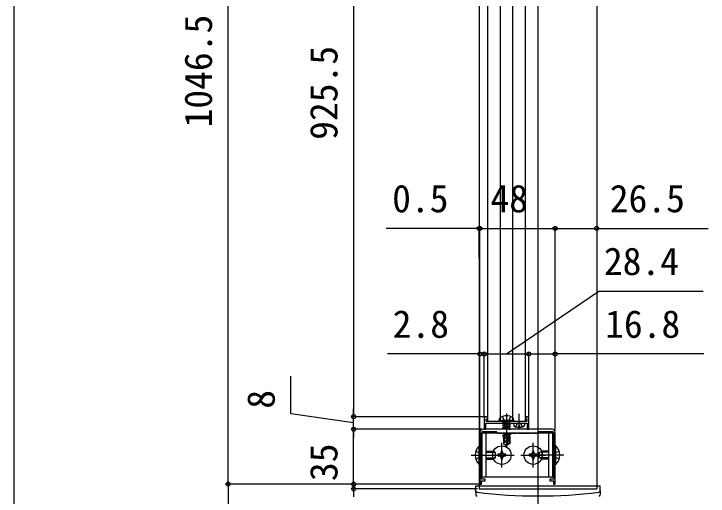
# Model space of a CAD drawing. Units: millimetres, scale not verified. Extents: x -1050 to 1050, y -1565 to 1555.
# Drawn here: x -1050 to -607.4, y 595.8 to 903.2 of the extents above; entities that cross this region are included whole.
import ezdxf
from ezdxf.enums import TextEntityAlignment as Align

# ---------------------------------------------------------------- set-up
doc = ezdxf.new("R2010")
doc.units = ezdxf.units.MM
doc.header["$LTSCALE"] = 8
for name, color, linetype in [('0-2_YKK_11', 7, 'Continuous'), ('0-4_YKK_12', 2, 'Continuous'), ('0-5_YKK_13', 4, 'Continuous'), ('0-7_YKK_D', 6, 'Continuous'), ('0-8_YKK_ZWAK', 7, 'Continuous')]:
    doc.layers.add(name, color=color, linetype=linetype)
doc.styles.add('ＭＳ ゴシック', font='')
doc.styles.get('ＭＳ ゴシック').set_extended_font_data('MS Gothic')

msp = doc.modelspace()

# ---------------------------------------------------------------- linework, layer by layer
at = {"layer": '0-2_YKK_11'}
msp.add_line((-706.92, 638.467), (-750.92, 638.467), dxfattribs=at)
for points in [[(-735.92, 643.467), (-748.92, 643.467), (-748.92, 644.967), (-748.12, 644.967), (-748.12, 645.967), (-748.62, 646.467)], [(-723.22, 646.467), (-723.72, 645.967), (-723.72, 644.967), (-722.92, 644.967), (-722.92, 643.467), (-735.92, 643.467)], [(-750.12, 644.967), (-750.12, 638.467), (-749.12, 638.467), (-749.12, 642.267), (-744.44, 642.267), (-744.18, 642.417), (-743.66, 642.417), (-743.4, 642.267), (-736.44, 642.267), (-736.18, 642.417), (-735.92, 642.567), (-735.66, 642.417), (-735.4, 642.267), (-728.44, 642.267), (-728.18, 642.417), (-727.66, 642.417), (-727.4, 642.267), (-722.72, 642.267), (-722.72, 638.467), (-721.72, 638.467), (-721.72, 644.967)], [(-752.92, 636.467), (-752.92, 603.467), (-751.82, 603.467), (-751.82, 605.467), (-749.52, 605.467), (-749.52, 606.567), (-751.82, 606.567), (-751.82, 636.067)], [(-750.82, 637.067), (-742.52, 637.067), (-741.42, 635.967), (-738.878, 635.967), (-738.695, 636.087), (-738.145, 636.087), (-737.962, 635.967), (-737.378, 635.967), (-737.195, 636.087), (-736.645, 636.087), (-736.462, 635.967), (-729.378, 635.967), (-729.195, 636.087), (-728.645, 636.087), (-728.462, 635.967), (-721.378, 635.967), (-721.195, 636.087), (-720.645, 636.087), (-720.462, 635.967), (-719.878, 635.967), (-719.695, 636.087), (-719.145, 636.087), (-718.962, 635.967), (-716.42, 635.967), (-715.32, 637.067), (-707.02, 637.067)], [(-706.02, 636.067), (-706.02, 606.567), (-708.32, 606.567), (-708.32, 605.467), (-706.02, 605.467), (-706.02, 603.467), (-704.92, 603.467), (-704.92, 636.467)]]:
    msp.add_lwpolyline(points, dxfattribs=at)
for centre, radius, start, end in [((-748.62, 644.967), 1.5, 90.00001, 179.99999), ((-723.22, 644.967), 1.5, 0.00024, 90.00022), ((-750.92, 636.467), 2, 89.99998, 180.00002), ((-706.92, 636.467), 2, 0, 89.99998), ((-750.82, 636.067), 1, 89.99998, 180.00002), ((-707.02, 636.067), 1, 0, 89.99998)]:
    msp.add_arc(centre, radius, start, end, dxfattribs=at)
at = {"layer": '0-4_YKK_12'}
for p, q in [((-715.92, 1174.038), (-715.92, 383.604)), ((-753.42, 1157.467), (-753.42, 627.867)), ((-678.42, 1157.467), (-678.42, 600.467)), ((-747.92, 643.467), (-747.92, 1079.467)), ((-739.755, 643.467), (-739.755, 1076.967)), ((-731.885, 643.467), (-731.885, 1077.1)), ((-723.92, 643.467), (-723.92, 1079.467)), ((-723.92, 643.467), (-747.92, 643.467)), ((-753.42, 616.067), (-753.42, 600.467)), ((-753.42, 600.467), (-678.42, 600.467))]:
    msp.add_line(p, q, dxfattribs=at)
at = {"layer": '0-5_YKK_13'}
for p, q in [((-735.92, 648.411), (-735.92, 627.338)), ((-727.914, 638.684), (-727.914, 648.331)), ((-740.524, 644.056), (-740.322, 645.203)), ((-731.316, 644.056), (-740.524, 644.056)), ((-740.524, 644.056), (-740.421, 643.467)), ((-731.419, 643.467), (-740.421, 643.467)), ((-738.392, 642.702), (-734.154, 643.408)), ((-734.154, 643.291), (-738.392, 642.585)), ((-738.392, 642.702), (-737.744, 643.076)), ((-738.392, 642.702), (-738.392, 642.585)), ((-738.392, 642.702), (-738.392, 642.585)), ((-738.392, 642.585), (-737.744, 642.211)), ((-738.392, 641.054), (-733.448, 641.878)), ((-733.448, 641.761), (-738.392, 640.937)), ((-734.154, 643.408), (-737.744, 643.076)), ((-737.744, 642.211), (-734.154, 643.291)), ((-737.744, 643.232), (-737.744, 643.076)), ((-734.096, 642.252), (-737.744, 641.428)), ((-737.744, 642.211), (-737.744, 641.428)), ((-734.154, 643.408), (-734.154, 643.291)), ((-734.096, 643.232), (-734.096, 642.252)), ((-733.448, 641.878), (-734.096, 642.252)), ((-733.448, 641.761), (-734.096, 641.387)), ((-733.448, 641.878), (-733.448, 641.761)), ((-731.316, 644.056), (-731.518, 645.203)), ((-731.316, 644.056), (-731.419, 643.467)), ((-731.414, 642.267), (-731.316, 641.148)), ((-731.414, 642.267), (-724.414, 642.267)), ((-724.414, 642.267), (-724.511, 641.148)), ((-738.392, 641.054), (-737.744, 641.428)), ((-738.392, 641.054), (-738.392, 640.937)), ((-738.392, 640.937), (-737.744, 640.563)), ((-738.392, 639.406), (-733.448, 640.23)), ((-733.448, 640.113), (-738.392, 639.289)), ((-738.392, 639.406), (-737.744, 639.78)), ((-738.392, 639.406), (-738.392, 639.289)), ((-738.392, 639.289), (-737.744, 638.915)), ((-734.096, 641.387), (-737.744, 640.563)), ((-734.096, 640.604), (-737.744, 639.78)), ((-737.744, 640.563), (-737.744, 639.78)), ((-737.744, 638.915), (-737.744, 638.467)), ((-734.096, 638.956), (-736.261, 638.467)), ((-734.14, 638.467), (-733.448, 638.583)), ((-734.096, 641.387), (-734.096, 640.604)), ((-733.448, 640.23), (-734.096, 640.604)), ((-734.096, 639.739), (-734.096, 638.956)), ((-733.448, 638.583), (-734.096, 638.956)), ((-733.448, 640.23), (-733.448, 640.113)), ((-733.448, 638.583), (-733.448, 638.467)), ((-727.489, 640.567), (-728.339, 640.567)), ((-728.339, 640.567), (-728.339, 639.677)), ((-727.489, 639.677), (-727.489, 640.567)), ((-751.42, 607.967), (-751.42, 635.967)), ((-706.42, 635.967), (-751.42, 635.967)), ((-748.92, 607.967), (-748.92, 635.967)), ((-738.392, 634.463), (-733.448, 635.287)), ((-733.448, 635.169), (-738.392, 634.345)), ((-738.392, 634.463), (-737.744, 634.837)), ((-738.392, 634.463), (-738.392, 634.345)), ((-738.392, 634.345), (-737.744, 633.971)), ((-738.347, 635.967), (-737.744, 635.619)), ((-735.121, 633.451), (-738.156, 632.951)), ((-738.156, 632.951), (-737.744, 633.189)), ((-737.921, 632.84), (-738.156, 632.951)), ((-736.203, 635.967), (-737.744, 635.619)), ((-734.096, 635.661), (-737.744, 634.837)), ((-737.744, 635.619), (-737.744, 634.837)), ((-734.855, 634.624), (-737.744, 633.971)), ((-737.744, 633.971), (-737.744, 633.189)), ((-735.042, 633.799), (-737.744, 633.189)), ((-735.193, 633.137), (-737.154, 632.756)), ((-734.849, 634.647), (-735.92, 629.939)), ((-734.339, 634.769), (-735.743, 628.592)), ((-734.096, 634.013), (-734.276, 633.972)), ((-733.566, 633.707), (-734.272, 633.591)), ((-733.566, 633.453), (-734.272, 633.316)), ((-734.096, 635.967), (-734.096, 635.661)), ((-733.448, 635.287), (-734.096, 635.661)), ((-734.096, 634.795), (-734.096, 634.013)), ((-733.566, 633.707), (-734.096, 634.013)), ((-733.919, 633.249), (-733.919, 629.396)), ((-733.566, 633.707), (-733.566, 633.453)), ((-733.448, 635.287), (-733.448, 635.169)), ((-708.92, 607.967), (-708.92, 635.967)), ((-706.42, 607.967), (-706.42, 635.967)), ((-738.92, 614.067), (-738.92, 629.867)), ((-737.921, 632.84), (-737.921, 629.396)), ((-735.279, 632.756), (-737.921, 632.756)), ((-736.744, 630.402), (-737.921, 629.396)), ((-737.921, 629.396), (-736.097, 628.166)), ((-735.92, 629.939), (-736.097, 628.166)), ((-735.92, 629.939), (-735.92, 628.166)), ((-733.919, 629.396), (-735.743, 628.166)), ((-735.743, 628.592), (-735.743, 628.166)), ((-733.919, 632.756), (-734.272, 632.756)), ((-733.919, 629.396), (-734.272, 629.584)), ((-718.92, 614.067), (-718.92, 629.867)), ((-752.92, 616.067), (-752.92, 627.867)), ((-751.82, 624.467), (-751.42, 624.467)), ((-748.92, 624.467), (-744.62, 624.467)), ((-742.92, 623.667), (-744.62, 624.467)), ((-736.097, 628.166), (-735.743, 628.166)), ((-714.92, 623.667), (-713.22, 624.467)), ((-708.92, 624.467), (-713.22, 624.467)), ((-706.02, 624.467), (-706.42, 624.467)), ((-704.92, 616.067), (-704.92, 627.867)), ((-758.42, 621.967), (-740.42, 621.967)), ((-751.82, 623.813), (-751.42, 623.813)), ((-751.82, 620.122), (-751.42, 620.122)), ((-748.92, 623.813), (-743.23, 623.813)), ((-748.92, 620.122), (-743.23, 620.122)), ((-746.82, 621.967), (-731.02, 621.967)), ((-742.92, 620.267), (-744.62, 619.467)), ((-742.92, 620.267), (-742.92, 623.667)), ((-737.42, 621.467), (-736.42, 621.467)), ((-726.82, 621.967), (-711.02, 621.967)), ((-699.42, 621.967), (-717.42, 621.967)), ((-717.42, 621.467), (-716.42, 621.467)), ((-714.92, 620.267), (-714.92, 623.667)), ((-714.92, 620.267), (-713.22, 619.467)), ((-708.92, 623.813), (-714.61, 623.813)), ((-708.92, 620.122), (-714.61, 620.122)), ((-706.02, 623.813), (-706.42, 623.813)), ((-706.02, 620.122), (-706.42, 620.122)), ((-753.429, 616.067), (-752.92, 616.067)), ((-751.82, 619.467), (-751.42, 619.467)), ((-706.02, 619.467), (-706.42, 619.467)), ((-704.411, 616.067), (-704.92, 616.067)), ((-706.42, 607.967), (-751.42, 607.967)), ((-755.62, 599.467), (-755.568, 602.467)), ((-755.568, 602.467), (-676.272, 602.467)), ((-676.22, 599.467), (-676.272, 602.467)), ((-755.62, 599.467), (-755.573, 596.8)), ((-676.22, 599.467), (-676.267, 596.8))]:
    msp.add_line(p, q, dxfattribs=at)
for points in [[(-738.627, 646.503), (-737.268, 643.777), (-735.92, 643.06)], [(-733.213, 646.503), (-734.572, 643.777), (-735.92, 643.06)], [(-730.014, 639.916), (-729.059, 641.831), (-727.914, 642.44)], [(-725.814, 639.916), (-726.769, 641.831), (-727.914, 642.44)], [(-733.448, 640.113), (-734.096, 639.739), (-737.744, 638.915)], [(-734.272, 634.583), (-734.272, 629.584), (-735.743, 628.592)], [(-733.448, 635.169), (-734.096, 634.795), (-734.321, 634.744)], [(-733.566, 633.453), (-734.096, 633.147), (-734.272, 633.108)], [(-735.92, 629.812), (-736.744, 630.402), (-736.979, 632.756)], [(-755.531, 624.467), (-752.753, 623.112), (-752.144, 621.967)], [(-753.429, 616.067), (-753.429, 627.867), (-752.92, 627.867)], [(-748.92, 619.467), (-744.62, 619.467), (-744.62, 624.467)], [(-738.42, 623.467), (-738.42, 624.467), (-739.42, 624.467), (-739.42, 623.467)], [(-718.42, 623.467), (-718.42, 624.467), (-719.42, 624.467), (-719.42, 623.467)], [(-708.92, 619.467), (-713.22, 619.467), (-713.22, 624.467)], [(-702.309, 624.467), (-705.087, 623.112), (-705.696, 621.967)], [(-704.411, 616.067), (-704.411, 627.867), (-704.92, 627.867)], [(-755.531, 619.467), (-752.753, 620.822), (-752.144, 621.967)], [(-740.42, 622.467), (-741.42, 622.467), (-741.42, 621.467), (-740.42, 621.467)], [(-739.42, 620.467), (-739.42, 619.467), (-738.42, 619.467), (-738.42, 620.467)], [(-736.42, 621.467), (-736.42, 622.467), (-737.42, 622.467)], [(-720.42, 622.467), (-721.42, 622.467), (-721.42, 621.467), (-720.42, 621.467)], [(-719.42, 620.467), (-719.42, 619.467), (-718.42, 619.467), (-718.42, 620.467)], [(-716.42, 621.467), (-716.42, 622.467), (-717.42, 622.467)], [(-702.309, 619.467), (-705.087, 620.822), (-705.696, 621.967)]]:
    msp.add_lwpolyline(points, dxfattribs=at)
for centre in [(-738.92, 621.967), (-718.92, 621.967)]:
    msp.add_circle(centre, 5.9, dxfattribs=at)
for centre, radius, start, end in [((-735.92, 639.348), 7.651, 59.36409, 120.63591), ((-739.279, 645.019), 1.059, 120.63591, 170), ((-737.98, 643.232), 0.235, 0, 90), ((-733.86, 643.232), 0.235, 90, 180), ((-732.561, 645.019), 1.059, 10, 59.36409), ((-730.021, 641.261), 1.3, 185, 254.11915), ((-727.914, 648.667), 9, 254.11915, 267.29336), ((-727.914, 648.667), 9, 272.70664, 285.88085), ((-725.807, 641.261), 1.3, 285.88085, 355), ((-734.564, 634.583), 0.292, 0, 167.19096), ((-747.688, 621.967), 8.232, 134.2189, 225.7811), ((-710.152, 621.967), 8.232, 314.2189, 45.7811), ((-740.42, 623.467), 1, 270, 0), ((-740.42, 620.467), 1, 0, 90), ((-737.42, 623.467), 1, 180, 270), ((-737.42, 620.467), 1, 90, 180), ((-720.42, 623.467), 1, 270, 0), ((-720.42, 620.467), 1, 0, 90), ((-717.42, 623.467), 1, 180, 270), ((-717.42, 620.467), 1, 90, 180), ((-754.617, 599.314), 1, 181, 262.97773), ((-715.92, 913.467), 317.528, 262.97773, 277.02227), ((-677.223, 599.314), 1, 277.02227, 359), ((-754.574, 596.818), 1, 181, 263.0403), ((-677.266, 596.818), 1, 276.9597, 359)]:
    msp.add_arc(centre, radius, start, end, dxfattribs=at)
at = {"layer": '0-7_YKK_D'}
for p, q in [((-913.42, 603.467), (-913.42, 1154.465)), ((-833.42, 1076.467), (-833.42, 646.467)), ((-753.42, 766.467), (-812.62, 766.467)), ((-753.42, 747.467), (-753.42, 767.467)), ((-752.92, 766.467), (-753.42, 766.467)), ((-752.92, 637.467), (-752.92, 767.467)), ((-752.92, 637.467), (-752.92, 767.467)), ((-752.92, 766.467), (-704.92, 766.467)), ((-752.92, 766.467), (-747.82, 766.467)), ((-704.92, 637.467), (-704.92, 767.467)), ((-704.92, 637.467), (-704.92, 767.467)), ((-752.92, 686.467), (-811.711, 686.467)), ((-752.92, 637.467), (-752.92, 687.467)), ((-750.12, 686.467), (-752.92, 686.467)), ((-750.12, 645.967), (-750.12, 687.467)), ((-750.12, 645.967), (-750.12, 687.467)), ((-750.12, 686.467), (-721.72, 686.467)), ((-750.12, 686.467), (-745.02, 686.467)), ((-721.72, 645.967), (-721.72, 687.467)), ((-721.72, 645.967), (-721.72, 687.467)), ((-721.72, 686.467), (-704.92, 686.467)), ((-704.92, 637.467), (-704.92, 687.467)), ((-610.238, 686.467), (-704.92, 686.467)), ((-833.42, 646.467), (-833.42, 651.567)), ((-749.62, 646.467), (-834.42, 646.467)), ((-749.62, 646.467), (-834.42, 646.467)), ((-833.42, 638.467), (-833.42, 646.467)), ((-833.42, 638.467), (-833.42, 646.467)), ((-751.92, 638.467), (-834.42, 638.467)), ((-751.92, 638.467), (-834.42, 638.467)), ((-833.42, 603.467), (-833.42, 638.467)), ((-833.42, 638.467), (-833.42, 633.367)), ((-833.42, 603.467), (-833.42, 608.567)), ((-753.62, 603.467), (-914.42, 603.467)), ((-753.62, 603.467), (-914.42, 603.467)), ((-913.42, 603.467), (-913.42, 539.967)), ((-763.42, 603.467), (-834.42, 603.467)), ((-753.62, 603.467), (-834.42, 603.467)), ((-833.42, 603.467), (-833.42, 600.467)), ((-754.42, 600.467), (-834.42, 600.467)), ((-833.42, 600.467), (-833.42, 595.367))]:
    msp.add_line(p, q, dxfattribs=at)
for points in [[(-704.92, 766.467), (-678.42, 766.467), (-607.411, 766.467)], [(-735.92, 686.467), (-677.076, 726.467), (-610.485, 726.467)], [(-833.42, 642.467), (-873.42, 648.179), (-873.42, 672.361)]]:
    msp.add_lwpolyline(points, dxfattribs=at)
for centre in [(-753.42, 766.467), (-752.92, 766.467), (-752.92, 766.467), (-704.92, 766.467), (-704.92, 766.467), (-678.42, 766.467), (-752.92, 686.467), (-750.12, 686.467), (-750.12, 686.467), (-721.72, 686.467), (-721.72, 686.467), (-704.92, 686.467), (-833.42, 646.467), (-833.42, 646.467), (-833.42, 638.467), (-833.42, 638.467), (-913.42, 603.467), (-913.42, 603.467), (-833.42, 603.467), (-833.42, 603.467), (-833.42, 600.467)]:
    msp.add_circle(centre, 1.275, dxfattribs=at)
at = {"layer": '0-8_YKK_ZWAK'}
msp.add_line((-1050, 1495.3), (-1050, -1564.7), dxfattribs=at)

# ---------------------------------------------------------------- texts
at = {"layer": '0-7_YKK_D', "style": 'ＭＳ ゴシック'}
for s, p in [('1046.5', (-918.42, 830.83)), ('925.5', (-838.42, 822.945)), ('8', (-878.42, 651.543)), ('35', (-838.42, 605.417))]:
    msp.add_text(s, height=17.6, rotation=90, dxfattribs=at).set_placement(p, align=Align.BOTTOM_LEFT)
for s, p in [('0.5', (-808.847, 771.467)), ('48', (-746.17, 771.467)), ('26.5', (-670.093, 771.467)), ('28.4', (-673.849, 731.467)), ('2.8', (-808.484, 691.467)), ('16.8', (-673.056, 691.467))]:
    msp.add_text(s, height=17.6, dxfattribs=at).set_placement(p, align=Align.BOTTOM_LEFT)

doc.saveas('drawing.dxf')
